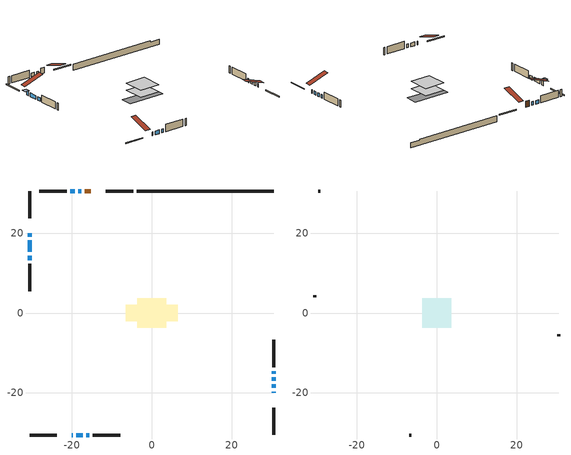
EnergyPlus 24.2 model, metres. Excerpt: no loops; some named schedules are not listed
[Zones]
conditioned space
 floor adiabatic (AdiabaticFloorConstruction): -3.69,-3.69 -3.69,3.69 3.69,3.69 3.69,-3.69 z0.61
 floor foundation (Slab1 construction): -6.48,-2.1 -6.48,2.1 6.48,2.1 6.48,-2.1 z-1.37
 wall outside (RimJoist1 construction): -4.69,30.56 -11.47,30.56 / -30.56,-30.56 -23.78,-30.56 / -30.56,30.56 -30.56,23.78 / 30.56,-30.56 30.56,-23.78 z0.61:0.91
 wall outside (AdiabaticWallConstruction 1): -15.22,30.56 -16.74,30.56 z0.61:2.64
 wall outside (AdiabaticWallConstruction): -20.03,-30.56 -19.82,-30.56 / -18.89,-30.56 -17.29,-30.56 / 30.56,-20.03 30.56,-19.69 / -17.67,30.56 -18.35,30.56 / -30.56,18.19 -30.56,15.29 / -30.56,14.36 -30.56,13.24 / 30.56,-18.76 30.56,-17.85 / 30.56,-16.92 30.56,-16.12 / 30.56,-15.19 30.56,-14.54 / -19.28,30.56 -20.4,30.56 / -16.36,-30.56 -15.68,-30.56 z0.61:1.83; -30.56,20.03 -30.56,19.12 z0.61:2.08
 wall outside (Wall1 construction): -21.33,30.56 -28.21,30.56 / -14.75,-30.56 -7.87,-30.56 / -30.56,12.31 -30.56,5.42 / 30.56,-13.61 30.56,-6.72 z0.61:3.05
 wall foundation (FoundationWall1 construction): -3.76,30.56,-1.37 -3.76,30.56,0.61 27.13,30.56,0.61 27.13,30.56,0.25 30.56,30.56,0.25 30.56,30.56,-1.37
 window (WindowConstruction 9): -20.03,-30.56 -19.82,-30.56 z0.61:1.83
 window (WindowConstruction 8): -18.89,-30.56 -17.29,-30.56 z0.61:1.83
 window (WindowConstruction 10): 30.56,-20.03 30.56,-19.69 z0.61:1.83
 window (WindowConstruction 11): -17.67,30.56 -18.35,30.56 z0.61:1.83
 window (WindowConstruction): -30.56,20.03 -30.56,19.12 z0.61:2.08
 window (WindowConstruction 1): -30.56,18.19 -30.56,15.29 z0.61:1.83
 window (WindowConstruction 2): -30.56,14.36 -30.56,13.24 z0.61:1.83
 window (WindowConstruction 3): 30.56,-18.76 30.56,-17.85 z0.61:1.83
 window (WindowConstruction 4): 30.56,-16.92 30.56,-16.12 z0.61:1.83
 window (WindowConstruction 5): 30.56,-15.19 30.56,-14.54 z0.61:1.83
 window (WindowConstruction 6): -19.28,30.56 -20.4,30.56 z0.61:1.83
 window (WindowConstruction 7): -16.36,-30.56 -15.68,-30.56 z0.61:1.83
 door (Door): -15.22,30.56 -16.74,30.56 z0.61:2.64
 ceiling adiabatic (AdiabaticFloorConstruction): 3.69,-3.69 3.69,3.69 -3.69,3.69 -3.69,-3.69 z0.61
attic - vented
 floor to conditioned space (Floor1 construction Reversed): -3.69,-3.69 -3.69,3.69 3.69,3.69 3.69,-3.69 z3.05
 wall outside (Wall2 construction): -29.14,30.56 -29.63,30.56 / -6.94,-30.56 -6.45,-30.56 / -30.56,4.49 -30.56,4.01 / 30.56,-5.8 30.56,-5.31 z0.61:3.05
 roof outside (Roof1 construction): -14.29,30.56,3.05 -14.29,23.37,5.44 -12.4,23.37,5.44 -12.4,30.56,3.05; -20.96,-30.56,3.05 -20.96,-23.37,5.44 -22.85,-23.37,5.44 -22.85,-30.56,3.05; -30.56,20.96,3.05 -23.37,20.96,5.44 -23.37,22.85,5.44 -30.56,22.85,3.05; 30.56,-20.96,3.05 23.37,-20.96,5.44 23.37,-22.85,5.44 30.56,-22.85,3.05
shading: -30.56,18.82 -30.56,20.33 -32.08,20.33 -32.08,18.82 z2.38
[Building]
Building 1: Terrain=Suburbs
[Site:Location]
Windsor AP_ON: Latitude {deg}=42.28; Longitude {deg}=-82.96; Time Zone {hr}=-5; Elevation {m}=190; Keep Site Location Information=Yes
[Site:GroundTemperature:Shallow]
6.34957, 4.46684, 4.31606, 5.20952, 8.79623, 12.3662, 15.4612, 17.4219, 17.5884, 15.9938, 12.9777, 9.51722
[Site:WaterMainsTemperature]
Calculation Method=Schedule; Temperature Schedule=mains temperature schedule
[Material] Roughness=Rough; Thermal Absorptance=0.9
Name | Thickness {m} | Conductivity {W/m-K} | Density {kg/m3} | Specific Heat {J/kg-K} | Solar Absorptance | Visible Absorptance
asphalt or fiberglass shingles | 0.00635 | 0.162714 | 1121.4 | 1465.45 | 0.4 | 0.4
ceiling stud and cavity | 0.1397 | 0.112058 | 65.682 | 1177.47 | 0.7 | 0.7
concrete 4.0 in. | 0.1016 | 1.803125 | 2242.8 | 837.4 | 0.7 | 0.7
concrete 8.0 in. | 0.2032 | 1.803125 | 2242.8 | 837.4 | 0.7 | 0.7
door material | 0.04445 | 0.188738 | 512.64 | 1214.23 | 0.7 | 0.7
exterior vertical ins | 0.0463172 | 0.029427 | 32.04 | 1214.23 | 0.7 | 0.7
floor covering | 0.0127 | 0.0433444 | 54.468 | 1339.84 | 0.6 | 0.6
floor rigid ins; wall rigid ins | 0.512978 | 0.029427 | 32.04 | 1214.23 | 0.7 | 0.7
floor stud and cavity | 0.1397 | 1.75129 | 37.0049 | 1207.88 | 0.7 | 0.7
furniture material conditioned space 1 | 0.1524 | 0.115458 | 640.8 | 1214.23 | 0.6 | 0.6
gypsum board | 0.00254 | 0.160291 | 801 | 837.4 | 0.6 | 0.6
gypsum board 1 | 0.0127 | 0.160291 | 801 | 837.4 | 0.6 | 0.6
gypsum board 2 | 0.0127 | 0.160291 | 801 | 837.4 | 0.7 | 0.7
osb sheathing 0.75 in. | 0.01905 | 0.115458 | 512.64 | 1214.23 | 0.7 | 0.7
rim joist stud and cavity | 0.0508 | 0.165372 | 50.32683 | 1063.81 | 0.6 | 0.6
wall stud and cavity | 0.0889 | 0.192541 | 50.32683 | 1063.81 | 0.7 | 0.7
wall stud and cavity 1 | 0.0889 | 6.1454 | 50.32683 | 1063.81 | 0.6 | 0.6
wall stud and cavity 2 | 0.0889 | 0.380278 | 52.3479 | 1209.89 | 0.7 | 0.7
wall stud and cavity 3 | 0.0889 | 0.391764 | 83.0341 | 1211.67 | 0.7 | 0.7
wood siding | 0.00254 | 0.102417 | 544.68 | 1172.36 | 0.4 | 0.4
wood siding 1; wood siding 2; wood siding 3 | 0.0254 | 0.102417 | 544.68 | 1172.36 | 0.7 | 0.7
[WindowMaterial:SimpleGlazingSystem]
Name | U-Factor {W/m2-K} | Solar Heat Gain Coefficient
WindowMaterial | 5.19991 | 0.63
WindowMaterial 1 | 1.67671 | 0.59
WindowMaterial 2 | 5.184014 | 0.63
WindowMaterial 3 | 5.0943 | 0.61
WindowMaterial 4 | 5.01708 | 0.59
WindowMaterial 5 | 4.90409 | 0.57
WindowMaterial 6 | 4.46404 | 0.48
WindowMaterial 7 | 5.00743 | 0.62
[Construction]
AdiabaticFloorConstruction: floor stud and cavity, floor rigid ins, osb sheathing 0.75 in., floor covering
AdiabaticWallConstruction: wood siding 2, wall rigid ins, wall stud and cavity 2, gypsum board 1
AdiabaticWallConstruction 1: wood siding 3, wall rigid ins, wall stud and cavity 2, gypsum board 1
Door: door material
Floor1 construction Reversed: gypsum board 1, ceiling stud and cavity
FoundationWall1 construction: concrete 8.0 in., gypsum board 2
furniture construction conditioned space 1: furniture material conditioned space 1
PartitionWallConstruction: gypsum board 1, wall stud and cavity 3, gypsum board 1
RimJoist1 construction: wood siding 1, rim joist stud and cavity
Roof1 construction: asphalt or fiberglass shingles
Slab1 construction: concrete 4.0 in.
Wall1 construction: wood siding, wall stud and cavity, gypsum board
Wall2 construction: wood siding, wall stud and cavity 1
WindowConstruction: WindowMaterial
WindowConstruction 1: WindowMaterial 1
WindowConstruction 10; WindowConstruction 11; WindowConstruction 7: WindowMaterial 6
WindowConstruction 2; WindowConstruction 6: WindowMaterial 2
WindowConstruction 3: WindowMaterial 3
WindowConstruction 4; WindowConstruction 8: WindowMaterial 4
WindowConstruction 5: WindowMaterial 5
WindowConstruction 9: WindowMaterial 7
[Zone] Multiplier=1; Part of Total Floor Area=Yes
Name | Volume {m3}
attic - vented | 21.1819
conditioned space | 254
[Space]
Name | Zone | Volume {m3}
attic - vented 1 | attic - vented | 21.1819
conditioned space 1 | conditioned space | 254
[ZoneInfiltration:EffectiveLeakageArea]
infil attic - vented 1: Zone or Space=attic - vented 1; Schedule=Always On Discrete; Effective Air Leakage Area {cm2}=2420.44; Stack Coefficient=0.000336172; Wind Coefficient=1.2388e-05
[ZoneMixing]
whole house fan mix: Zone or Space=attic - vented; Schedule=Always On Continuous; Design Flow Rate Calculation Method=Flow/Zone; Design Flow Rate {m3/s}=0; Source Zone or Space=conditioned space
[SurfaceProperty:ExposedFoundationPerimeter]
Slab1: Exposed Perimeter Calculation Method=TotalExposedPerimeter; Total Exposed Perimeter {m}=34.321
[InternalMass] Zone or ZoneList=conditioned space; Space or SpaceList=conditioned space 1
Name | Construction | Surface Area {m2}
furniture mass conditioned space 1 | furniture construction conditioned space 1 | 43.5998
partition wall mass | PartitionWallConstruction | 108.999
[Lights]
interior lighting: Zone or ZoneList or Space or SpaceList=conditioned space 1; Schedule=interior lighting schedule; Design Level Calculation Method=LightingLevel; Lighting Level {W}=343.2; Return Air Fraction=0; Fraction Radiant=0.6; Fraction Visible=0.2; Fraction Replaceable=1
[People]
occupants: Zone or ZoneList or Space or SpaceList=conditioned space 1; Number of People Schedule=occupants schedule; Number of People Calculation Method=People; Number of People=3; Fraction Radiant=0.314171; Sensible Heat Fraction=0.56303; Activity Level Schedule=occupants activity schedule; Carbon Dioxide Generation Rate {m3/s-W}=0; Enable ASHRAE 55 Comfort Warnings=No; Mean Radiant Temperature Calculation Type=EnclosureAveraged
[ElectricEquipment] Zone or ZoneList or Space or SpaceList=conditioned space 1; Design Level Calculation Method=EquipmentLevel
Name | Schedule | Design Level {W} | Fraction Latent | Fraction Radiant | Fraction Lost
clothes dryer | clothes dryer schedule | 140.772 | 0.015 | 0.081 | 0.85
clothes washer | clothes washer schedule | 32.1985 | 0.03 | 0.162 | 0.7
cooking range | cooking range schedule | 215.147 | 0.08 | 0.432 | 0.2
dishwasher | dishwasher schedule | 66.8632 | 0.3 | 0.18 | 0.4
fridge | fridge schedule | 72.9452 | 0 | 0.6 | 0
mech vent house fan | mech vent house fan schedule | 0 | 0 | 0 | 1
mech vent house fan cfis | mech vent house fan cfis schedule | 0 | 0 | 0 | 0
misc plug loads | misc plug loads schedule | 494.7 | 0.045 | 0.513 | 0.1
whole house fan | Always On Discrete | 0 | 0 | 0 | 1
[OtherEquipment] Zone or ZoneList or Space or SpaceList=conditioned space 1; Design Level Calculation Method=EquipmentLevel
Name | Fuel Type | Schedule | Design Level {W} | Fraction Latent | Fraction Radiant | Fraction Lost
clothes dryer 1 | Electricity | clothes dryer schedule | 0 | 0.015 | 0.081 | 0.85
cooking range 1 | Electricity | cooking range schedule | 0 | 0.08 | 0.432 | 0.2
general water use latent | None | general water use schedule | 62.594 | 1 | 0 | 0
general water use sensible | None | general water use schedule | -61.6891 | 0 | 0.6 | 0
mech vent house fan latent load | None | Always On Discrete | 0 | 1 | 0 | 0
mech vent house fan sensible load | None | Always On Discrete | 0 | 0 | 0 | 0
water heater energy adjustment1 | NaturalGas | Always On Discrete | 0.01 | 0 | 0 | 1
[ZoneInfiltration:DesignFlowRate] Zone or ZoneList or Space or SpaceList=conditioned space 1; Schedule=Always On Discrete; Design Flow Rate Calculation Method=Flow/Zone; Design Flow Rate {m3/s}=0
infil flow; natural vent flow; whole house fan flow
[AvailabilityManager:Scheduled]
furnace airloop Availability Manager: Schedule=Always On Discrete
[Foundation:Kiva]
Foundation Kiva 1: Initial Indoor Air Temperature {C}=18; Wall Height Above Grade {m}=0.609996; Wall Depth Below Slab {m}=0.2032; Custom Block Material Name 1=exterior vertical ins; Custom Block Depth 1 {m}=1.98001; Custom Block X Position 1 {m}=0.2159; Custom Block Z Position 1 {m}=0
[Foundation:Kiva:Settings]
Soil Conductivity {W/m-K}=0.849921; Soil Density {kg/m3}=1842.3; Soil Specific Heat {J/kg-K}=418.7; Ground Solar Absorptivity=0.9; Ground Thermal Absorptivity=0.9; Ground Surface Roughness {m}=0.03; Far-Field Width {m}=40; Deep-Ground Boundary Condition=ZeroFlux; Deep-Ground Depth {m}=40; Minimum Cell Dimension {m}=0.2; Maximum Cell Growth Coefficient=3; Simulation Timestep=Timestep
[Exterior:Lights]
exterior lighting: Schedule=exterior lighting schedule; Design Level {W}=75.6
[EnergyManagementSystem:GlobalVariable]
furnace_airloop_Fan_RTF
infil_program_Qfan
infil_program_Qinf
natural_vent_program_Qnv
natural_vent_program_Qwhf
[EnergyManagementSystem:Sensor]
Name | Output:Variable or Output:Meter Index Key | Output:Variable or Output:Meter
airflow_gain | infil flow | Infiltration Sensible Heat Gain Energy
airflow_gain_1 | natural vent flow | Infiltration Sensible Heat Gain Energy
airflow_gain_2 | whole house fan flow | Infiltration Sensible Heat Gain Energy
airflow_loss | infil flow | Infiltration Sensible Heat Loss Energy
airflow_loss_1 | natural vent flow | Infiltration Sensible Heat Loss Energy
airflow_loss_2 | whole house fan flow | Infiltration Sensible Heat Loss Energy
clg_load_cond |  | Cooling:EnergyTransfer:Zone:CONDITIONED SPACE
clg_sp_s; clg_sp_s_1 | cooling setpoint | Schedule Value
clothes_dryer_exhaust_0_sch_s | clothes dryer exhaust 0 schedule | Schedule Value
cool_season | cooling season schedule | Schedule Value
htg_load_cond |  | Heating:EnergyTransfer:Zone:CONDITIONED SPACE
htg_sp_s; htg_sp_s_1 | heating setpoint | Schedule Value
ig_ee_conv | clothes dryer | Electric Equipment Convective Heating Energy
ig_ee_conv_2 | cooking range | Electric Equipment Convective Heating Energy
ig_ee_conv_4 | fridge | Electric Equipment Convective Heating Energy
ig_ee_conv_5 | misc plug loads | Electric Equipment Convective Heating Energy
ig_ee_conv_6 | whole house fan | Electric Equipment Convective Heating Energy
ig_ee_rad | clothes dryer | Electric Equipment Radiant Heating Energy
ig_ee_rad_2 | cooking range | Electric Equipment Radiant Heating Energy
ig_ee_rad_4 | fridge | Electric Equipment Radiant Heating Energy
ig_ee_rad_5 | misc plug loads | Electric Equipment Radiant Heating Energy
ig_ee_rad_6 | whole house fan | Electric Equipment Radiant Heating Energy
ig_lgt_conv | interior lighting | Lights Convective Heating Energy
ig_lgt_rad | interior lighting | Lights Radiant Heating Energy
ig_lgt_vis | interior lighting | Lights Visible Radiation Heating Energy
ig_oe_conv | clothes dryer 1 | Other Equipment Convective Heating Energy
ig_oe_conv_1 | cooking range 1 | Other Equipment Convective Heating Energy
ig_oe_conv_2 | general water use latent | Other Equipment Convective Heating Energy
ig_oe_conv_3 | general water use sensible | Other Equipment Convective Heating Energy
ig_oe_conv_4 | water heater energy adjustment1 | Other Equipment Convective Heating Energy
ig_oe_rad | clothes dryer 1 | Other Equipment Radiant Heating Energy
ig_oe_rad_1 | cooking range 1 | Other Equipment Radiant Heating Energy
ig_oe_rad_2 | general water use latent | Other Equipment Radiant Heating Energy
ig_oe_rad_3 | general water use sensible | Other Equipment Radiant Heating Energy
ig_oe_rad_4 | water heater energy adjustment1 | Other Equipment Radiant Heating Energy
ig_ppl_conv | occupants | People Convective Heating Energy
ig_ppl_rad | occupants | People Radiant Heating Energy
im_conv | furniture mass conditioned space 1 | Surface Inside Face Convection Heat Gain Energy
im_conv_1 | partition wall mass | Surface Inside Face Convection Heat Gain Energy
im_ig | furniture mass conditioned space 1 | Surface Inside Face Internal Gains Radiation Heat Gain Energy
im_ig_1 | partition wall mass | Surface Inside Face Internal Gains Radiation Heat Gain Energy
im_lgt | furniture mass conditioned space 1 | Surface Inside Face Lights Radiation Heat Gain Energy
im_lgt_1 | partition wall mass | Surface Inside Face Lights Radiation Heat Gain Energy
im_sol | furniture mass conditioned space 1 | Surface Inside Face Solar Radiation Heat Gain Energy
im_sol_1 | partition wall mass | Surface Inside Face Solar Radiation Heat Gain Energy
im_surf | furniture mass conditioned space 1 | Surface Inside Face Net Surface Thermal Radiation Heat Gain Energy
im_surf_1 | partition wall mass | Surface Inside Face Net Surface Thermal Radiation Heat Gain Energy
mv_conv | mech vent house fan | Electric Equipment Convective Heating Energy
mv_conv_1 | mech vent house fan cfis | Electric Equipment Convective Heating Energy
mv_conv_2 | mech vent house fan latent load | Other Equipment Convective Heating Energy
mv_conv_3 | mech vent house fan sensible load | Other Equipment Convective Heating Energy
mv_rad | mech vent house fan | Electric Equipment Radiant Heating Energy
mv_rad_1 | mech vent house fan cfis | Electric Equipment Radiant Heating Energy
mv_rad_2 | mech vent house fan latent load | Other Equipment Radiant Heating Energy
mv_rad_3 | mech vent house fan sensible load | Other Equipment Radiant Heating Energy
natural_vent_s | natural vent schedule | Schedule Value
out_pb_s |  | Site Outdoor Air Barometric Pressure
out_wt_s |  | Site Outdoor Air Humidity Ratio
site_vw_s |  | Site Wind Speed
ss_back_out | Window1 | Surface Window Shortwave from Zone Back Out Window Heat Transfer Rate
ss_back_out_1 | Window11 | Surface Window Shortwave from Zone Back Out Window Heat Transfer Rate
ss_back_out_10 | Window8 | Surface Window Shortwave from Zone Back Out Window Heat Transfer Rate
ss_back_out_11 | Window9 | Surface Window Shortwave from Zone Back Out Window Heat Transfer Rate
ss_back_out_2 | Window13 | Surface Window Shortwave from Zone Back Out Window Heat Transfer Rate
ss_back_out_3 | Window14 | Surface Window Shortwave from Zone Back Out Window Heat Transfer Rate
ss_back_out_4 | Window2 | Surface Window Shortwave from Zone Back Out Window Heat Transfer Rate
ss_back_out_5 | Window3 | Surface Window Shortwave from Zone Back Out Window Heat Transfer Rate
ss_back_out_6 | Window4 | Surface Window Shortwave from Zone Back Out Window Heat Transfer Rate
ss_back_out_7 | Window5 | Surface Window Shortwave from Zone Back Out Window Heat Transfer Rate
ss_back_out_8 | Window6 | Surface Window Shortwave from Zone Back Out Window Heat Transfer Rate
ss_back_out_9 | Window7 | Surface Window Shortwave from Zone Back Out Window Heat Transfer Rate
ss_conv | Door1 | Surface Inside Face Convection Heat Gain Energy
ss_conv_1 | Window1 | Surface Inside Face Convection Heat Gain Energy
ss_conv_10 | Window7 | Surface Inside Face Convection Heat Gain Energy
ss_conv_11 | Window8 | Surface Inside Face Convection Heat Gain Energy
ss_conv_12 | Window9 | Surface Inside Face Convection Heat Gain Energy
ss_conv_2 | Window11 | Surface Inside Face Convection Heat Gain Energy
ss_conv_3 | Window13 | Surface Inside Face Convection Heat Gain Energy
ss_conv_4 | Window14 | Surface Inside Face Convection Heat Gain Energy
ss_conv_5 | Window2 | Surface Inside Face Convection Heat Gain Energy
ss_conv_6 | Window3 | Surface Inside Face Convection Heat Gain Energy
ss_conv_7 | Window4 | Surface Inside Face Convection Heat Gain Energy
ss_conv_8 | Window5 | Surface Inside Face Convection Heat Gain Energy
ss_conv_9 | Window6 | Surface Inside Face Convection Heat Gain Energy
ss_ig | Door1 | Surface Inside Face Internal Gains Radiation Heat Gain Energy
ss_ig_1 | Window1 | Surface Inside Face Internal Gains Radiation Heat Gain Energy
ss_ig_10 | Window7 | Surface Inside Face Internal Gains Radiation Heat Gain Energy
ss_ig_11 | Window8 | Surface Inside Face Internal Gains Radiation Heat Gain Energy
ss_ig_12 | Window9 | Surface Inside Face Internal Gains Radiation Heat Gain Energy
ss_ig_2 | Window11 | Surface Inside Face Internal Gains Radiation Heat Gain Energy
ss_ig_3 | Window13 | Surface Inside Face Internal Gains Radiation Heat Gain Energy
ss_ig_4 | Window14 | Surface Inside Face Internal Gains Radiation Heat Gain Energy
ss_ig_5 | Window2 | Surface Inside Face Internal Gains Radiation Heat Gain Energy
ss_ig_6 | Window3 | Surface Inside Face Internal Gains Radiation Heat Gain Energy
ss_ig_7 | Window4 | Surface Inside Face Internal Gains Radiation Heat Gain Energy
ss_ig_8 | Window5 | Surface Inside Face Internal Gains Radiation Heat Gain Energy
ss_ig_9 | Window6 | Surface Inside Face Internal Gains Radiation Heat Gain Energy
ss_lgt | Door1 | Surface Inside Face Lights Radiation Heat Gain Energy
ss_sol | Door1 | Surface Inside Face Solar Radiation Heat Gain Energy
ss_surf | Door1 | Surface Inside Face Net Surface Thermal Radiation Heat Gain Energy
ss_surf_1 | Window1 | Surface Inside Face Net Surface Thermal Radiation Heat Gain Energy
ss_surf_10 | Window7 | Surface Inside Face Net Surface Thermal Radiation Heat Gain Energy
ss_surf_11 | Window8 | Surface Inside Face Net Surface Thermal Radiation Heat Gain Energy
ss_surf_12 | Window9 | Surface Inside Face Net Surface Thermal Radiation Heat Gain Energy
ss_surf_2 | Window11 | Surface Inside Face Net Surface Thermal Radiation Heat Gain Energy
ss_surf_3 | Window13 | Surface Inside Face Net Surface Thermal Radiation Heat Gain Energy
ss_surf_4 | Window14 | Surface Inside Face Net Surface Thermal Radiation Heat Gain Energy
ss_surf_5 | Window2 | Surface Inside Face Net Surface Thermal Radiation Heat Gain Energy
ss_surf_6 | Window3 | Surface Inside Face Net Surface Thermal Radiation Heat Gain Energy
ss_surf_7 | Window4 | Surface Inside Face Net Surface Thermal Radiation Heat Gain Energy
ss_surf_8 | Window5 | Surface Inside Face Net Surface Thermal Radiation Heat Gain Energy
ss_surf_9 | Window6 | Surface Inside Face Net Surface Thermal Radiation Heat Gain Energy
ss_trans_in | Window1 | Surface Window Transmitted Solar Radiation Rate
ss_trans_in_1 | Window11 | Surface Window Transmitted Solar Radiation Rate
ss_trans_in_10 | Window8 | Surface Window Transmitted Solar Radiation Rate
ss_trans_in_11 | Window9 | Surface Window Transmitted Solar Radiation Rate
ss_trans_in_2 | Window13 | Surface Window Transmitted Solar Radiation Rate
ss_trans_in_3 | Window14 | Surface Window Transmitted Solar Radiation Rate
ss_trans_in_4 | Window2 | Surface Window Transmitted Solar Radiation Rate
ss_trans_in_5 | Window3 | Surface Window Transmitted Solar Radiation Rate
ss_trans_in_6 | Window4 | Surface Window Transmitted Solar Radiation Rate
ss_trans_in_7 | Window5 | Surface Window Transmitted Solar Radiation Rate
ss_trans_in_8 | Window6 | Surface Window Transmitted Solar Radiation Rate
ss_trans_in_9 | Window7 | Surface Window Transmitted Solar Radiation Rate
ss_trans_out | Window1 | Surface Inside Face Initial Transmitted Diffuse Transmitted Out Window Solar Radiation Rate
ss_trans_out_1 | Window11 | Surface Inside Face Initial Transmitted Diffuse Transmitted Out Window Solar Radiation Rate
ss_trans_out_10 | Window8 | Surface Inside Face Initial Transmitted Diffuse Transmitted Out Window Solar Radiation Rate
ss_trans_out_11 | Window9 | Surface Inside Face Initial Transmitted Diffuse Transmitted Out Window Solar Radiation Rate
ss_trans_out_2 | Window13 | Surface Inside Face Initial Transmitted Diffuse Transmitted Out Window Solar Radiation Rate
ss_trans_out_3 | Window14 | Surface Inside Face Initial Transmitted Diffuse Transmitted Out Window Solar Radiation Rate
ss_trans_out_4 | Window2 | Surface Inside Face Initial Transmitted Diffuse Transmitted Out Window Solar Radiation Rate
ss_trans_out_5 | Window3 | Surface Inside Face Initial Transmitted Diffuse Transmitted Out Window Solar Radiation Rate
ss_trans_out_6 | Window4 | Surface Inside Face Initial Transmitted Diffuse Transmitted Out Window Solar Radiation Rate
ss_trans_out_7 | Window5 | Surface Inside Face Initial Transmitted Diffuse Transmitted Out Window Solar Radiation Rate
ss_trans_out_8 | Window6 | Surface Inside Face Initial Transmitted Diffuse Transmitted Out Window Solar Radiation Rate
ss_trans_out_9 | Window7 | Surface Inside Face Initial Transmitted Diffuse Transmitted Out Window Solar Radiation Rate
s_conv | Floor1 | Surface Inside Face Convection Heat Gain Energy
s_conv_1 | FoundationWall1 | Surface Inside Face Convection Heat Gain Energy
s_conv_10 | Wall1:180 | Surface Inside Face Convection Heat Gain Energy
s_conv_11 | Wall1:270 | Surface Inside Face Convection Heat Gain Energy
s_conv_12 | Wall1:90 | Surface Inside Face Convection Heat Gain Energy
s_conv_2 | inferred conditioned ceiling | Surface Inside Face Convection Heat Gain Energy
s_conv_3 | inferred conditioned floor | Surface Inside Face Convection Heat Gain Energy
s_conv_4 | RimJoist1:0 | Surface Inside Face Convection Heat Gain Energy
s_conv_5 | RimJoist1:180 | Surface Inside Face Convection Heat Gain Energy
s_conv_6 | RimJoist1:270 | Surface Inside Face Convection Heat Gain Energy
s_conv_7 | RimJoist1:90 | Surface Inside Face Convection Heat Gain Energy
s_conv_8 | Slab1 | Surface Inside Face Convection Heat Gain Energy
s_conv_9 | Wall1:0 | Surface Inside Face Convection Heat Gain Energy
s_ig | Floor1 | Surface Inside Face Internal Gains Radiation Heat Gain Energy
s_ig_1 | FoundationWall1 | Surface Inside Face Internal Gains Radiation Heat Gain Energy
s_ig_10 | Wall1:180 | Surface Inside Face Internal Gains Radiation Heat Gain Energy
s_ig_11 | Wall1:270 | Surface Inside Face Internal Gains Radiation Heat Gain Energy
s_ig_12 | Wall1:90 | Surface Inside Face Internal Gains Radiation Heat Gain Energy
s_ig_2 | inferred conditioned ceiling | Surface Inside Face Internal Gains Radiation Heat Gain Energy
s_ig_3 | inferred conditioned floor | Surface Inside Face Internal Gains Radiation Heat Gain Energy
s_ig_4 | RimJoist1:0 | Surface Inside Face Internal Gains Radiation Heat Gain Energy
s_ig_5 | RimJoist1:180 | Surface Inside Face Internal Gains Radiation Heat Gain Energy
s_ig_6 | RimJoist1:270 | Surface Inside Face Internal Gains Radiation Heat Gain Energy
s_ig_7 | RimJoist1:90 | Surface Inside Face Internal Gains Radiation Heat Gain Energy
s_ig_8 | Slab1 | Surface Inside Face Internal Gains Radiation Heat Gain Energy
s_ig_9 | Wall1:0 | Surface Inside Face Internal Gains Radiation Heat Gain Energy
s_lgt | Floor1 | Surface Inside Face Lights Radiation Heat Gain Energy
s_lgt_1 | FoundationWall1 | Surface Inside Face Lights Radiation Heat Gain Energy
s_lgt_10 | Wall1:180 | Surface Inside Face Lights Radiation Heat Gain Energy
s_lgt_11 | Wall1:270 | Surface Inside Face Lights Radiation Heat Gain Energy
s_lgt_12 | Wall1:90 | Surface Inside Face Lights Radiation Heat Gain Energy
s_lgt_2 | inferred conditioned ceiling | Surface Inside Face Lights Radiation Heat Gain Energy
s_lgt_3 | inferred conditioned floor | Surface Inside Face Lights Radiation Heat Gain Energy
s_lgt_4 | RimJoist1:0 | Surface Inside Face Lights Radiation Heat Gain Energy
s_lgt_5 | RimJoist1:180 | Surface Inside Face Lights Radiation Heat Gain Energy
s_lgt_6 | RimJoist1:270 | Surface Inside Face Lights Radiation Heat Gain Energy
s_lgt_7 | RimJoist1:90 | Surface Inside Face Lights Radiation Heat Gain Energy
s_lgt_8 | Slab1 | Surface Inside Face Lights Radiation Heat Gain Energy
s_lgt_9 | Wall1:0 | Surface Inside Face Lights Radiation Heat Gain Energy
s_sol | Floor1 | Surface Inside Face Solar Radiation Heat Gain Energy
s_sol_1 | FoundationWall1 | Surface Inside Face Solar Radiation Heat Gain Energy
s_sol_10 | Wall1:180 | Surface Inside Face Solar Radiation Heat Gain Energy
s_sol_11 | Wall1:270 | Surface Inside Face Solar Radiation Heat Gain Energy
s_sol_12 | Wall1:90 | Surface Inside Face Solar Radiation Heat Gain Energy
s_sol_2 | inferred conditioned ceiling | Surface Inside Face Solar Radiation Heat Gain Energy
s_sol_3 | inferred conditioned floor | Surface Inside Face Solar Radiation Heat Gain Energy
s_sol_4 | RimJoist1:0 | Surface Inside Face Solar Radiation Heat Gain Energy
